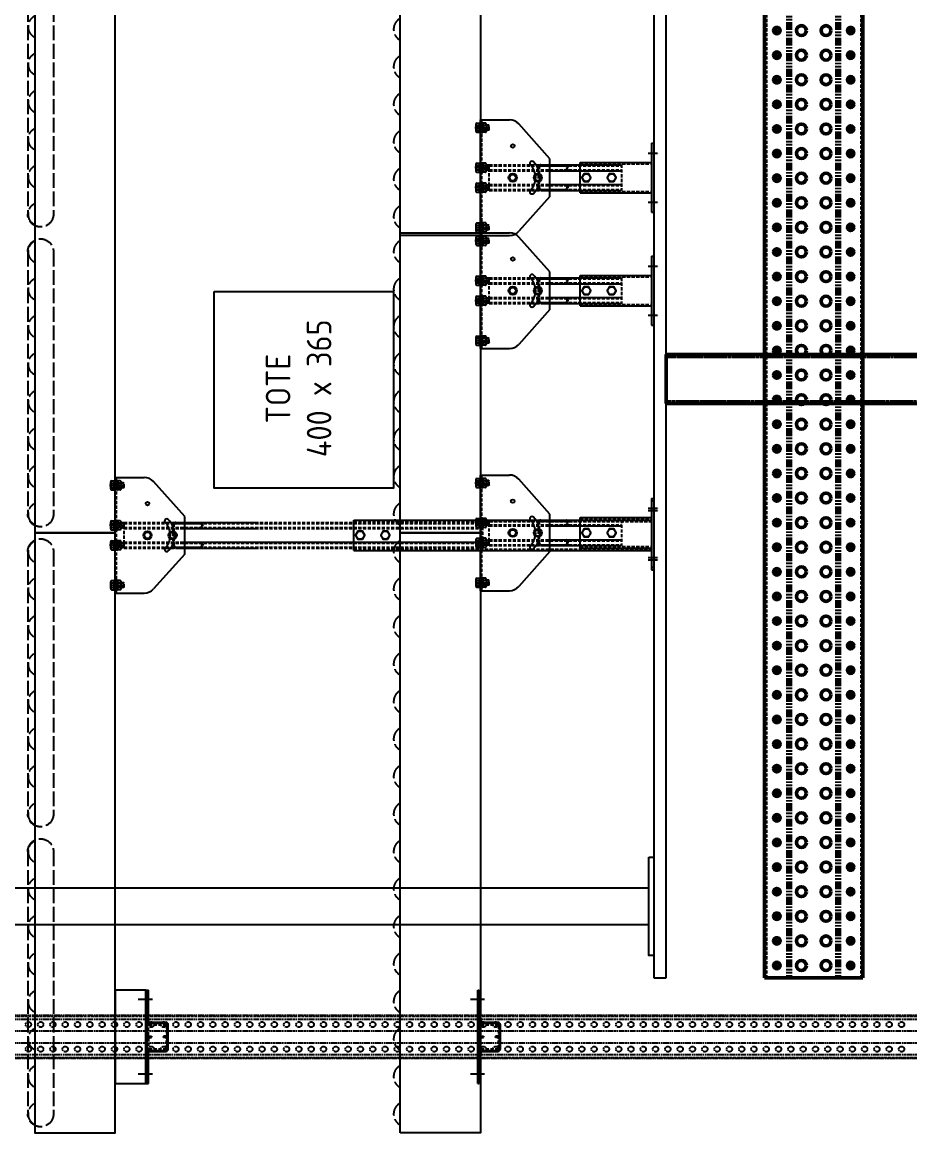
# Model space of a CAD drawing. Header units: millimetres. Extents: x -677815 to 476396, y -125373 to 39000.
# Drawn here: x 437492 to 439296, y -42245 to -39988 of the extents above; entities that cross this region are included whole.
import ezdxf

# ---------------------------------------------------------------- set-up
doc = ezdxf.new("R2010")
doc.units = ezdxf.units.MM
for name, pattern in [('Xref Rapid Pick$0$AM_ISO02W050', [7.5, 6, -1.5]), ('Xref Rapid Pick$0$AM_ISO02W050x2', [3.75, 3, -0.75]), ('Xref Rapid Pick$0$AM_ISO09W050', [22.5, 12, -1.5, 3, -1.5, 3, -1.5]), ('Xref Rapid Pick$0$CENTER', [7, 4, -1, 1, -1]), ('Xref Rapid Pick$0$HIDDEN', [9.525, 6.35, -3.175]), ('Xref Rapid Pick$0$PHANTOM2', [31.75, 15.875, -3.175, 3.175, -3.175, 3.175, -3.175])]:
    doc.linetypes.add(name, pattern=pattern)
for name, color, linetype, lineweight in [('AM_BOR', 4, 'Continuous', 25), ('Xref Rapid Pick$0$AM_BOR', 4, 'Continuous', 25), ('Xref Rapid Pick$0$BEAM_SIGMA', 2, 'Continuous', 50), ('Xref Rapid Pick$0$Conv- Product In', 3, 'Continuous', 25), ('Xref Rapid Pick$0$Conv- Product Out', 6, 'Continuous', 25), ('Xref Rapid Pick$0$Hidden', 9, 'Xref Rapid Pick$0$AM_ISO02W050', 25), ('Xref Rapid Pick$0$Phantom', 8, 'Xref Rapid Pick$0$AM_ISO09W050', 25), ('Xref Rapid Pick$0$S Cont 2.5', 7, 'Continuous', 50), ('Xref Rapid Pick$0$S Hidden', 9, 'Xref Rapid Pick$0$AM_ISO02W050', 25)]:
    doc.layers.add(name, color=color, linetype=linetype, lineweight=lineweight)
for name, color, linetype in [('Xref Rapid Pick$0$B', 4, 'Continuous'), ('Xref Rapid Pick$0$D', 7, 'Continuous'), ('Xref Rapid Pick$0$E', 3, 'Continuous'), ('Xref Rapid Pick$0$Fencing', 72, 'Continuous'), ('Xref Rapid Pick$0$Tote', 7, 'Continuous')]:
    doc.layers.add(name, color=color, linetype=linetype)
doc.styles.add('Xref Rapid Pick$0$STANDARD', font='ISOCP.SHX')

# ---------------------------------------------------------------- blocks, each defined once
blk = doc.blocks.new('*U794')
for p, q in [((32175, 25), (-25, 25)), ((-25, -175), (-25, 25)), ((32175, -175), (-25, -175))]:
    blk.add_line(p, q)
at = {"color": 8, "linetype": 'Xref Rapid Pick$0$HIDDEN'}
for p, q in [((32175, 22.6), (-25, 22.6)), ((-6.5, 25), (-6.5, 22.6)), ((6.5, 25), (6.5, 22.6)), ((43.5, 25), (43.5, 22.6)), ((56.5, 25), (56.5, 22.6)), ((93.5, 25), (93.5, 22.6)), ((106.5, 25), (106.5, 22.6)), ((143.5, 25), (143.5, 22.6)), ((156.5, 25), (156.5, 22.6)), ((193.5, 25), (193.5, 22.6)), ((206.5, 25), (206.5, 22.6)), ((243.5, 25), (243.5, 22.6)), ((256.5, 25), (256.5, 22.6)), ((293.5, 25), (293.5, 22.6)), ((306.5, 25), (306.5, 22.6)), ((343.5, 25), (343.5, 22.6)), ((356.5, 25), (356.5, 22.6)), ((393.5, 25), (393.5, 22.6)), ((406.5, 25), (406.5, 22.6)), ((443.5, 25), (443.5, 22.6)), ((456.5, 25), (456.5, 22.6)), ((493.5, 25), (493.5, 22.6)), ((506.5, 25), (506.5, 22.6)), ((543.5, 25), (543.5, 22.6)), ((556.5, 25), (556.5, 22.6)), ((593.5, 25), (593.5, 22.6)), ((606.5, 25), (606.5, 22.6)), ((643.5, 25), (643.5, 22.6)), ((656.5, 25), (656.5, 22.6)), ((693.5, 25), (693.5, 22.6)), ((706.5, 25), (706.5, 22.6)), ((743.5, 25), (743.5, 22.6)), ((756.5, 25), (756.5, 22.6)), ((793.5, 25), (793.5, 22.6)), ((806.5, 25), (806.5, 22.6)), ((843.5, 25), (843.5, 22.6)), ((856.5, 25), (856.5, 22.6)), ((893.5, 25), (893.5, 22.6)), ((906.5, 25), (906.5, 22.6)), ((943.5, 25), (943.5, 22.6)), ((956.5, 25), (956.5, 22.6)), ((993.5, 25), (993.5, 22.6)), ((1006.5, 25), (1006.5, 22.6)), ((1043.5, 25), (1043.5, 22.6)), ((1056.5, 25), (1056.5, 22.6)), ((1093.5, 25), (1093.5, 22.6)), ((1106.5, 25), (1106.5, 22.6)), ((1143.5, 25), (1143.5, 22.6)), ((1156.5, 25), (1156.5, 22.6)), ((1193.5, 25), (1193.5, 22.6)), ((1206.5, 25), (1206.5, 22.6)), ((1243.5, 25), (1243.5, 22.6)), ((1256.5, 25), (1256.5, 22.6)), ((1293.5, 25), (1293.5, 22.6)), ((1306.5, 25), (1306.5, 22.6)), ((1343.5, 25), (1343.5, 22.6)), ((1356.5, 25), (1356.5, 22.6)), ((1393.5, 25), (1393.5, 22.6)), ((1406.5, 25), (1406.5, 22.6)), ((1443.5, 25), (1443.5, 22.6)), ((1456.5, 25), (1456.5, 22.6)), ((1493.5, 25), (1493.5, 22.6)), ((1506.5, 25), (1506.5, 22.6)), ((1543.5, 25), (1543.5, 22.6)), ((1556.5, 25), (1556.5, 22.6)), ((1593.5, 25), (1593.5, 22.6)), ((1606.5, 25), (1606.5, 22.6)), ((1643.5, 25), (1643.5, 22.6)), ((1656.5, 25), (1656.5, 22.6)), ((1693.5, 25), (1693.5, 22.6)), ((1706.5, 25), (1706.5, 22.6)), ((1743.5, 25), (1743.5, 22.6)), ((1756.5, 25), (1756.5, 22.6)), ((1793.5, 25), (1793.5, 22.6)), ((1806.5, 25), (1806.5, 22.6)), ((1843.5, 25), (1843.5, 22.6)), ((1856.5, 25), (1856.5, 22.6)), ((1893.5, 25), (1893.5, 22.6)), ((1906.5, 25), (1906.5, 22.6)), ((32175, -172.6), (-25, -172.6)), ((-6.5, -172.6), (-6.5, -175)), ((6.5, -172.6), (6.5, -175)), ((43.5, -172.6), (43.5, -175)), ((56.5, -172.6), (56.5, -175)), ((93.5, -172.6), (93.5, -175)), ((106.5, -172.6), (106.5, -175)), ((143.5, -172.6), (143.5, -175)), ((156.5, -172.6), (156.5, -175)), ((193.5, -172.6), (193.5, -175)), ((206.5, -172.6), (206.5, -175)), ((243.5, -172.6), (243.5, -175)), ((256.5, -172.6), (256.5, -175)), ((293.5, -172.6), (293.5, -175)), ((306.5, -172.6), (306.5, -175)), ((343.5, -172.6), (343.5, -175)), ((356.5, -172.6), (356.5, -175)), ((393.5, -172.6), (393.5, -175)), ((406.5, -172.6), (406.5, -175)), ((443.5, -172.6), (443.5, -175)), ((456.5, -172.6), (456.5, -175)), ((493.5, -172.6), (493.5, -175)), ((506.5, -172.6), (506.5, -175)), ((543.5, -172.6), (543.5, -175)), ((556.5, -172.6), (556.5, -175)), ((593.5, -172.6), (593.5, -175)), ((606.5, -172.6), (606.5, -175)), ((643.5, -172.6), (643.5, -175)), ((656.5, -172.6), (656.5, -175)), ((693.5, -172.6), (693.5, -175)), ((706.5, -172.6), (706.5, -175)), ((743.5, -172.6), (743.5, -175)), ((756.5, -172.6), (756.5, -175)), ((793.5, -172.6), (793.5, -175)), ((806.5, -172.6), (806.5, -175)), ((843.5, -172.6), (843.5, -175)), ((856.5, -172.6), (856.5, -175)), ((893.5, -172.6), (893.5, -175)), ((906.5, -172.6), (906.5, -175)), ((943.5, -172.6), (943.5, -175)), ((956.5, -172.6), (956.5, -175)), ((993.5, -172.6), (993.5, -175)), ((1006.5, -172.6), (1006.5, -175)), ((1043.5, -172.6), (1043.5, -175)), ((1056.5, -172.6), (1056.5, -175)), ((1093.5, -172.6), (1093.5, -175)), ((1106.5, -172.6), (1106.5, -175)), ((1143.5, -172.6), (1143.5, -175)), ((1156.5, -172.6), (1156.5, -175)), ((1193.5, -172.6), (1193.5, -175)), ((1206.5, -172.6), (1206.5, -175)), ((1243.5, -172.6), (1243.5, -175)), ((1256.5, -172.6), (1256.5, -175)), ((1293.5, -172.6), (1293.5, -175)), ((1306.5, -172.6), (1306.5, -175)), ((1343.5, -172.6), (1343.5, -175)), ((1356.5, -172.6), (1356.5, -175)), ((1393.5, -172.6), (1393.5, -175)), ((1406.5, -172.6), (1406.5, -175)), ((1443.5, -172.6), (1443.5, -175)), ((1456.5, -172.6), (1456.5, -175)), ((1493.5, -172.6), (1493.5, -175)), ((1506.5, -172.6), (1506.5, -175)), ((1543.5, -172.6), (1543.5, -175)), ((1556.5, -172.6), (1556.5, -175)), ((1593.5, -172.6), (1593.5, -175)), ((1606.5, -172.6), (1606.5, -175)), ((1643.5, -172.6), (1643.5, -175)), ((1656.5, -172.6), (1656.5, -175)), ((1693.5, -172.6), (1693.5, -175)), ((1706.5, -172.6), (1706.5, -175)), ((1743.5, -172.6), (1743.5, -175)), ((1756.5, -172.6), (1756.5, -175)), ((1793.5, -172.6), (1793.5, -175)), ((1806.5, -172.6), (1806.5, -175)), ((1843.5, -172.6), (1843.5, -175)), ((1856.5, -172.6), (1856.5, -175)), ((1893.5, -172.6), (1893.5, -175)), ((1906.5, -172.6), (1906.5, -175))]:
    blk.add_line(p, q, dxfattribs=at)
at = {"color": 8, "linetype": 'Xref Rapid Pick$0$CENTER'}
for p, q in [((0, 27), (0, 20.6)), ((50, 27), (50, 20.6)), ((100, 27), (100, 20.6)), ((150, 27), (150, 20.6)), ((200, 27), (200, 20.6)), ((250, 27), (250, 20.6)), ((300, 27), (300, 20.6)), ((350, 27), (350, 20.6)), ((400, 27), (400, 20.6)), ((450, 27), (450, 20.6)), ((500, 27), (500, 20.6)), ((550, 27), (550, 20.6)), ((600, 27), (600, 20.6)), ((650, 27), (650, 20.6)), ((700, 27), (700, 20.6)), ((750, 27), (750, 20.6)), ((800, 27), (800, 20.6)), ((850, 27), (850, 20.6)), ((900, 27), (900, 20.6)), ((950, 27), (950, 20.6)), ((1000, 27), (1000, 20.6)), ((1050, 27), (1050, 20.6)), ((1100, 27), (1100, 20.6)), ((1150, 27), (1150, 20.6)), ((1200, 27), (1200, 20.6)), ((1250, 27), (1250, 20.6)), ((1300, 27), (1300, 20.6)), ((1350, 27), (1350, 20.6)), ((1400, 27), (1400, 20.6)), ((1450, 27), (1450, 20.6)), ((1500, 27), (1500, 20.6)), ((1550, 27), (1550, 20.6)), ((1600, 27), (1600, 20.6)), ((1650, 27), (1650, 20.6)), ((1700, 27), (1700, 20.6)), ((1750, 27), (1750, 20.6)), ((1800, 27), (1800, 20.6)), ((1850, 27), (1850, 20.6)), ((1900, 27), (1900, 20.6)), ((8.5, 0), (-8.5, 0)), ((0, -8.5), (0, 8.5)), ((58.5, 0), (41.5, 0)), ((50, -8.5), (50, 8.5)), ((108.5, 0), (91.5, 0)), ((100, -8.5), (100, 8.5)), ((158.5, 0), (141.5, 0)), ((150, -8.5), (150, 8.5)), ((208.5, 0), (191.5, 0)), ((200, -8.5), (200, 8.5)), ((258.5, 0), (241.5, 0)), ((250, -8.5), (250, 8.5)), ((308.5, 0), (291.5, 0)), ((300, -8.5), (300, 8.5)), ((358.5, 0), (341.5, 0)), ((350, -8.5), (350, 8.5)), ((408.5, 0), (391.5, 0)), ((400, -8.5), (400, 8.5)), ((458.5, 0), (441.5, 0)), ((450, -8.5), (450, 8.5)), ((508.5, 0), (491.5, 0)), ((500, -8.5), (500, 8.5)), ((558.5, 0), (541.5, 0)), ((550, -8.5), (550, 8.5)), ((608.5, 0), (591.5, 0)), ((600, -8.5), (600, 8.5)), ((658.5, 0), (641.5, 0)), ((650, -8.5), (650, 8.5)), ((708.5, 0), (691.5, 0)), ((700, -8.5), (700, 8.5)), ((758.5, 0), (741.5, 0)), ((750, -8.5), (750, 8.5)), ((808.5, 0), (791.5, 0)), ((800, -8.5), (800, 8.5)), ((858.5, 0), (841.5, 0)), ((850, -8.5), (850, 8.5)), ((908.5, 0), (891.5, 0)), ((900, -8.5), (900, 8.5)), ((958.5, 0), (941.5, 0)), ((950, -8.5), (950, 8.5)), ((1008.5, 0), (991.5, 0)), ((1000, -8.5), (1000, 8.5)), ((1058.5, 0), (1041.5, 0)), ((1050, -8.5), (1050, 8.5)), ((1108.5, 0), (1091.5, 0)), ((1100, -8.5), (1100, 8.5)), ((1158.5, 0), (1141.5, 0)), ((1150, -8.5), (1150, 8.5)), ((1208.5, 0), (1191.5, 0)), ((1200, -8.5), (1200, 8.5)), ((1258.5, 0), (1241.5, 0)), ((1250, -8.5), (1250, 8.5)), ((1308.5, 0), (1291.5, 0)), ((1300, -8.5), (1300, 8.5)), ((1358.5, 0), (1341.5, 0)), ((1350, -8.5), (1350, 8.5)), ((1408.5, 0), (1391.5, 0)), ((1400, -8.5), (1400, 8.5)), ((1458.5, 0), (1441.5, 0)), ((1450, -8.5), (1450, 8.5)), ((1508.5, 0), (1491.5, 0)), ((1500, -8.5), (1500, 8.5)), ((1558.5, 0), (1541.5, 0)), ((1550, -8.5), (1550, 8.5)), ((1608.5, 0), (1591.5, 0)), ((1600, -8.5), (1600, 8.5)), ((1658.5, 0), (1641.5, 0)), ((1650, -8.5), (1650, 8.5)), ((1708.5, 0), (1691.5, 0)), ((1700, -8.5), (1700, 8.5)), ((1758.5, 0), (1741.5, 0)), ((1750, -8.5), (1750, 8.5)), ((1808.5, 0), (1791.5, 0)), ((1800, -8.5), (1800, 8.5)), ((1858.5, 0), (1841.5, 0)), ((1850, -8.5), (1850, 8.5)), ((1908.5, 0), (1891.5, 0)), ((1900, -8.5), (1900, 8.5)), ((8.5, -150), (-8.5, -150)), ((0, -158.5), (0, -141.5)), ((58.5, -150), (41.5, -150)), ((50, -158.5), (50, -141.5)), ((108.5, -150), (91.5, -150)), ((100, -158.5), (100, -141.5)), ((158.5, -150), (141.5, -150)), ((150, -158.5), (150, -141.5)), ((208.5, -150), (191.5, -150)), ((200, -158.5), (200, -141.5)), ((258.5, -150), (241.5, -150)), ((250, -158.5), (250, -141.5)), ((308.5, -150), (291.5, -150)), ((300, -158.5), (300, -141.5)), ((358.5, -150), (341.5, -150)), ((350, -158.5), (350, -141.5)), ((408.5, -150), (391.5, -150)), ((400, -158.5), (400, -141.5)), ((458.5, -150), (441.5, -150)), ((450, -158.5), (450, -141.5)), ((508.5, -150), (491.5, -150)), ((500, -158.5), (500, -141.5)), ((558.5, -150), (541.5, -150)), ((550, -158.5), (550, -141.5)), ((608.5, -150), (591.5, -150)), ((600, -158.5), (600, -141.5)), ((658.5, -150), (641.5, -150)), ((650, -158.5), (650, -141.5)), ((708.5, -150), (691.5, -150)), ((700, -158.5), (700, -141.5)), ((758.5, -150), (741.5, -150)), ((750, -158.5), (750, -141.5)), ((808.5, -150), (791.5, -150)), ((800, -158.5), (800, -141.5)), ((858.5, -150), (841.5, -150)), ((850, -158.5), (850, -141.5)), ((908.5, -150), (891.5, -150)), ((900, -158.5), (900, -141.5)), ((958.5, -150), (941.5, -150)), ((950, -158.5), (950, -141.5)), ((1008.5, -150), (991.5, -150)), ((1000, -158.5), (1000, -141.5)), ((1058.5, -150), (1041.5, -150)), ((1050, -158.5), (1050, -141.5)), ((1108.5, -150), (1091.5, -150)), ((1100, -158.5), (1100, -141.5)), ((1158.5, -150), (1141.5, -150)), ((1150, -158.5), (1150, -141.5)), ((1208.5, -150), (1191.5, -150)), ((1200, -158.5), (1200, -141.5)), ((1258.5, -150), (1241.5, -150)), ((1250, -158.5), (1250, -141.5)), ((1308.5, -150), (1291.5, -150)), ((1300, -158.5), (1300, -141.5)), ((1358.5, -150), (1341.5, -150)), ((1350, -158.5), (1350, -141.5)), ((1408.5, -150), (1391.5, -150)), ((1400, -158.5), (1400, -141.5)), ((1458.5, -150), (1441.5, -150)), ((1450, -158.5), (1450, -141.5)), ((1508.5, -150), (1491.5, -150)), ((1500, -158.5), (1500, -141.5)), ((1558.5, -150), (1541.5, -150)), ((1550, -158.5), (1550, -141.5)), ((1608.5, -150), (1591.5, -150)), ((1600, -158.5), (1600, -141.5)), ((1658.5, -150), (1641.5, -150)), ((1650, -158.5), (1650, -141.5)), ((1708.5, -150), (1691.5, -150)), ((1700, -158.5), (1700, -141.5)), ((1758.5, -150), (1741.5, -150)), ((1750, -158.5), (1750, -141.5)), ((1808.5, -150), (1791.5, -150)), ((1800, -158.5), (1800, -141.5)), ((1858.5, -150), (1841.5, -150)), ((1850, -158.5), (1850, -141.5)), ((1908.5, -150), (1891.5, -150)), ((1900, -158.5), (1900, -141.5)), ((0, -170.6), (0, -177)), ((50, -170.6), (50, -177)), ((100, -170.6), (100, -177)), ((150, -170.6), (150, -177)), ((200, -170.6), (200, -177)), ((250, -170.6), (250, -177)), ((300, -170.6), (300, -177)), ((350, -170.6), (350, -177)), ((400, -170.6), (400, -177)), ((450, -170.6), (450, -177)), ((500, -170.6), (500, -177)), ((550, -170.6), (550, -177)), ((600, -170.6), (600, -177)), ((650, -170.6), (650, -177)), ((700, -170.6), (700, -177)), ((750, -170.6), (750, -177)), ((800, -170.6), (800, -177)), ((850, -170.6), (850, -177)), ((900, -170.6), (900, -177)), ((950, -170.6), (950, -177)), ((1000, -170.6), (1000, -177)), ((1050, -170.6), (1050, -177)), ((1100, -170.6), (1100, -177)), ((1150, -170.6), (1150, -177)), ((1200, -170.6), (1200, -177)), ((1250, -170.6), (1250, -177)), ((1300, -170.6), (1300, -177)), ((1350, -170.6), (1350, -177)), ((1400, -170.6), (1400, -177)), ((1450, -170.6), (1450, -177)), ((1500, -170.6), (1500, -177)), ((1550, -170.6), (1550, -177)), ((1600, -170.6), (1600, -177)), ((1650, -170.6), (1650, -177)), ((1700, -170.6), (1700, -177)), ((1750, -170.6), (1750, -177)), ((1800, -170.6), (1800, -177)), ((1850, -170.6), (1850, -177)), ((1900, -170.6), (1900, -177))]:
    blk.add_line(p, q, dxfattribs=at)
at = {"color": 9, "linetype": 'Xref Rapid Pick$0$PHANTOM2'}
for p, q in [((32175, -22.5), (-25, -22.5)), ((32175, -27.9), (-25, -27.9)), ((32175, -122.1), (-25, -122.1)), ((32175, -127.5), (-25, -127.5))]:
    blk.add_line(p, q, dxfattribs=at)
at = {"extrusion": (0, 0, -1)}
for centre in [(0, 0), (-50, 0), (-100, 0), (-150, 0), (-200, 0), (-250, 0), (-300, 0), (-350, 0), (-400, 0), (-450, 0), (-500, 0), (-550, 0), (-600, 0), (-650, 0), (-700, 0), (-750, 0), (-800, 0), (-850, 0), (-900, 0), (-950, 0), (-1000, 0), (-1050, 0), (-1100, 0), (-1150, 0), (-1200, 0), (-1250, 0), (-1300, 0), (-1350, 0), (-1400, 0), (-1450, 0), (-1500, 0), (-1550, 0), (-1600, 0), (-1650, 0), (-1700, 0), (-1750, 0), (-1800, 0), (-1850, 0), (-1900, 0)]:
    blk.add_circle(centre, 6.5, dxfattribs=at)
for centre, radius in [((0, -50), 10), ((50, -50), 10), ((100, -50), 10), ((150, -50), 10), ((200, -50), 10), ((250, -50), 10), ((300, -50), 10), ((350, -50), 10), ((400, -50), 10), ((450, -50), 10), ((500, -50), 10), ((550, -50), 10), ((600, -50), 10), ((650, -50), 10), ((700, -50), 10), ((750, -50), 10), ((800, -50), 10), ((850, -50), 10), ((900, -50), 10), ((950, -50), 10), ((1000, -50), 10), ((1050, -50), 10), ((1100, -50), 10), ((1150, -50), 10), ((1200, -50), 10), ((1250, -50), 10), ((1300, -50), 10), ((1350, -50), 10), ((1400, -50), 10), ((1450, -50), 10), ((1500, -50), 10), ((1550, -50), 10), ((1600, -50), 10), ((1650, -50), 10), ((1700, -50), 10), ((1750, -50), 10), ((1800, -50), 10), ((1850, -50), 10), ((1900, -50), 10), ((0, -100), 10), ((50, -100), 10), ((100, -100), 10), ((150, -100), 10), ((200, -100), 10), ((250, -100), 10), ((300, -100), 10), ((350, -100), 10), ((400, -100), 10), ((450, -100), 10), ((500, -100), 10), ((550, -100), 10), ((600, -100), 10), ((650, -100), 10), ((700, -100), 10), ((750, -100), 10), ((800, -100), 10), ((850, -100), 10), ((900, -100), 10), ((950, -100), 10), ((1000, -100), 10), ((1050, -100), 10), ((1100, -100), 10), ((1150, -100), 10), ((1200, -100), 10), ((1250, -100), 10), ((1300, -100), 10), ((1350, -100), 10), ((1400, -100), 10), ((1450, -100), 10), ((1500, -100), 10), ((1550, -100), 10), ((1600, -100), 10), ((1650, -100), 10), ((1700, -100), 10), ((1750, -100), 10), ((1800, -100), 10), ((1850, -100), 10), ((1900, -100), 10), ((0, -150), 6.5), ((50, -150), 6.5), ((100, -150), 6.5), ((150, -150), 6.5), ((200, -150), 6.5), ((250, -150), 6.5), ((300, -150), 6.5), ((350, -150), 6.5), ((400, -150), 6.5), ((450, -150), 6.5), ((500, -150), 6.5), ((550, -150), 6.5), ((600, -150), 6.5), ((650, -150), 6.5), ((700, -150), 6.5), ((750, -150), 6.5), ((800, -150), 6.5), ((850, -150), 6.5), ((900, -150), 6.5), ((950, -150), 6.5), ((1000, -150), 6.5), ((1050, -150), 6.5), ((1100, -150), 6.5), ((1150, -150), 6.5), ((1200, -150), 6.5), ((1250, -150), 6.5), ((1300, -150), 6.5), ((1350, -150), 6.5), ((1400, -150), 6.5), ((1450, -150), 6.5), ((1500, -150), 6.5), ((1550, -150), 6.5), ((1600, -150), 6.5), ((1650, -150), 6.5), ((1700, -150), 6.5), ((1750, -150), 6.5), ((1800, -150), 6.5), ((1850, -150), 6.5), ((1900, -150), 6.5)]:
    blk.add_circle(centre, radius)
blk = doc.blocks.new('Xref Rapid Pick$0$column 100x100x5')
at = {"layer": 'Xref Rapid Pick$0$S Cont 2.5'}
for p, q in [((-50, 0), (-50, -3395)), ((50, 0), (-50, 0)), ((50, -3395), (50, 0))]:
    blk.add_line(p, q, dxfattribs=at)
at = {"layer": 'Xref Rapid Pick$0$S Hidden', "linetype": 'Xref Rapid Pick$0$AM_ISO02W050x2', "lineweight": 50}
for p, q in [((-46, 0), (-46, -3395)), ((46, -3395), (46, 0))]:
    blk.add_line(p, q, dxfattribs=at)
blk = doc.blocks.new('*U806')
for p, q in [((-35.9, 7654), (-35.9, 4)), ((-11.9, 7654), (-11.9, 4)), ((11.9, 7654), (11.9, 4)), ((35.8, 7654), (35.8, 4))]:
    blk.add_line(p, q)
blk.add_lwpolyline([(-44.3, 7654), (44.2, 7654), (44.2, 4), (-44.3, 4)], close=True)
for centre in [(-25, 4691.5), (25, 4691.5), (-25, 4666.5), (25, 4666.5), (-25, 4641.5), (25, 4641.5), (-25, 4616.5), (25, 4616.5), (-25, 4591.5), (25, 4591.5), (-25, 4566.5), (25, 4566.5), (-25, 4541.5), (25, 4541.5), (-25, 4516.5), (25, 4516.5), (-25, 4491.5), (25, 4491.5), (-25, 4466.5), (25, 4466.5), (-25, 4441.5), (25, 4441.5), (-25, 4416.5), (25, 4416.5), (-25, 4391.5), (25, 4391.5), (-25, 4366.5), (25, 4366.5), (-25, 4341.5), (25, 4341.5), (-25, 4316.5), (25, 4316.5), (-25, 4291.5), (25, 4291.5), (-25, 4266.5), (25, 4266.5), (-25, 4241.5), (25, 4241.5), (-25, 4216.5), (25, 4216.5), (-25, 4191.5), (25, 4191.5), (-25, 4166.5), (25, 4166.5), (-25, 4141.5), (25, 4141.5), (-25, 4116.5), (25, 4116.5), (-25, 4091.5), (25, 4091.5), (-25, 4066.5), (25, 4066.5), (-25, 4041.5), (25, 4041.5), (-25, 4016.5), (25, 4016.5), (-25, 3991.5), (25, 3991.5), (-25, 3966.5), (25, 3966.5), (-25, 3941.5), (25, 3941.5), (-25, 3916.5), (25, 3916.5), (-25, 3891.5), (25, 3891.5), (-25, 3866.5), (25, 3866.5), (-25, 3841.5), (25, 3841.5), (-25, 3816.5), (25, 3816.5), (-25, 3791.5), (25, 3791.5), (-25, 3766.5), (25, 3766.5), (-25, 3741.5), (25, 3741.5), (-25, 3716.5), (25, 3716.5), (-25, 3691.5), (25, 3691.5), (-25, 3666.5), (25, 3666.5), (-25, 3641.5), (25, 3641.5), (-25, 3616.5), (25, 3616.5), (-25, 3591.5), (25, 3591.5), (-25, 3566.5), (25, 3566.5), (-25, 3541.5), (25, 3541.5), (-25, 3516.5), (25, 3516.5), (-25, 3491.5), (25, 3491.5), (-25, 3466.5), (25, 3466.5), (-25, 3441.5), (25, 3441.5), (-25, 3416.5), (25, 3416.5), (-25, 3391.5), (25, 3391.5), (-25, 3366.5), (25, 3366.5), (-25, 3341.5), (25, 3341.5), (-25, 3316.5), (25, 3316.5), (-25, 3291.5), (25, 3291.5), (-25, 3266.5), (25, 3266.5), (-25, 3241.5), (25, 3241.5), (-25, 3216.5), (25, 3216.5), (-25, 3191.5), (25, 3191.5), (-25, 3166.5), (25, 3166.5), (-25, 3141.5), (25, 3141.5), (-25, 3116.5), (25, 3116.5), (-25, 3091.5), (25, 3091.5), (-25, 3066.5), (25, 3066.5), (-25, 3041.5), (25, 3041.5), (-25, 3016.5), (25, 3016.5), (-25, 2991.5), (25, 2991.5), (-25, 2966.5), (25, 2966.5), (-25, 2941.5), (25, 2941.5), (-25, 2916.5), (25, 2916.5)]:
    blk.add_circle(centre, 5.5)
at = {"layer": 'Xref Rapid Pick$0$Hidden'}
for p, q in [((-41.9, 7654), (-41.9, 4)), ((41.8, 7654), (41.8, 4))]:
    blk.add_line(p, q, dxfattribs=at)
blk = doc.blocks.new('*U807')
blk.add_lwpolyline([(0, 0), (1219.2, 0), (1219.2, -163.5), (0, -163.5)], close=True)
at = {"layer": 'Xref Rapid Pick$0$Hidden', "ltscale": 5}
for centre in [(38.1, -12), (114.3, -12), (190.5, -12), (266.7, -12), (342.9, -12), (419.1, -12), (495.3, -12), (571.5, -12), (647.7, -12), (723.9, -12), (800.1, -12), (876.3, -12), (952.5, -12), (1028.7, -12), (1104.9, -12), (1181.1, -12)]:
    blk.add_arc(centre, 25, 28.6854, 151.3146, dxfattribs=at)
blk = doc.blocks.new('*U799')
blk.add_lwpolyline([(0, 0), (609.6, 0), (609.6, -163.5), (0, -163.5)], close=True)
at = {"layer": 'Xref Rapid Pick$0$Hidden', "ltscale": 5}
for centre in [(38.1, -12), (114.3, -12), (190.5, -12), (266.7, -12), (342.9, -12), (419.1, -12), (495.3, -12), (571.5, -12)]:
    blk.add_arc(centre, 25, 28.6854, 151.3146, dxfattribs=at)
blk = doc.blocks.new('Xref Rapid Pick$0$Tote side 400 x 365')
at = {"layer": 'Xref Rapid Pick$0$Tote'}
blk.add_lwpolyline([(500, 365), (500, 0), (100, 0), (100, 365)], close=True, dxfattribs=at)
at = {"layer": 'Xref Rapid Pick$0$Tote', "insert": (124.2, 259.8), "char_height": 50, "attachment_point": 1, "style": 'Xref Rapid Pick$0$STANDARD'}
blk.add_mtext_dynamic_manual_height_columns('\\pi107.5;TOTE\\P\\pi38.967;400 x 365', width=355.005, gutter_width=12.5, heights=[0], dxfattribs=at)
blk = doc.blocks.new('*U865')
blk.add_lwpolyline([(0, 0), (3657.6, 0), (3657.6, -163.5), (0, -163.5)], close=True)
at = {"layer": 'Xref Rapid Pick$0$Hidden', "ltscale": 5}
for p, q in [((2476.5, 14), (3009.9, 14)), ((3086.1, 14), (3619.5, 14)), ((2476.5, -38), (3009.9, -38)), ((3086.1, -38), (3619.5, -38))]:
    blk.add_line(p, q, dxfattribs=at)
for centre, radius, start, end in [((2628.9, -12), 25, 28.6854, 151.3146), ((2705.1, -12), 25, 28.6854, 151.3146), ((2781.3, -12), 25, 28.6854, 151.3146), ((2857.5, -12), 25, 28.6854, 151.3146), ((2933.7, -12), 25, 28.6854, 151.3146), ((3009.9, -12), 25, 28.6854, 151.3146), ((3009.9, -12), 26, 270, 90), ((3086.1, -12), 26, 90, 270), ((3086.1, -12), 25, 28.6854, 151.3146), ((3162.3, -12), 25, 28.6854, 151.3146), ((3238.5, -12), 25, 28.6854, 151.3146), ((3314.7, -12), 25, 28.6854, 151.3146), ((3390.9, -12), 25, 28.6854, 151.3146), ((3467.1, -12), 25, 28.6854, 151.3146), ((3543.3, -12), 25, 28.6854, 151.3146), ((3619.5, -12), 25, 28.6854, 151.3146), ((3619.5, -12), 26, 270, 90)]:
    blk.add_arc(centre, radius, start, end, dxfattribs=at)
blk = doc.blocks.new('*U862')
blk.add_lwpolyline([(0, 0), (1219.2, 0), (1219.2, -163.5), (0, -163.5)], close=True)
at = {"layer": 'Xref Rapid Pick$0$Hidden', "ltscale": 5}
for p, q in [((38.1, 14), (571.5, 14)), ((647.7, 14), (1181.1, 14)), ((38.1, -38), (571.5, -38)), ((647.7, -38), (1181.1, -38))]:
    blk.add_line(p, q, dxfattribs=at)
for centre, radius, start, end in [((38.1, -12), 26, 90, 270), ((38.1, -12), 25, 28.6854, 151.3146), ((114.3, -12), 25, 28.6854, 151.3146), ((190.5, -12), 25, 28.6854, 151.3146), ((266.7, -12), 25, 28.6854, 151.3146), ((342.9, -12), 25, 28.6854, 151.3146), ((419.1, -12), 25, 28.6854, 151.3146), ((495.3, -12), 25, 28.6854, 151.3146), ((571.5, -12), 25, 28.6854, 151.3146), ((571.5, -12), 26, 270, 90), ((647.7, -12), 26, 90, 270), ((647.7, -12), 25, 28.6854, 151.3146), ((723.9, -12), 25, 28.6854, 151.3146), ((800.1, -12), 25, 28.6854, 151.3146), ((876.3, -12), 25, 28.6854, 151.3146), ((952.5, -12), 25, 28.6854, 151.3146), ((1028.7, -12), 25, 28.6854, 151.3146), ((1104.9, -12), 25, 28.6854, 151.3146), ((1181.1, -12), 25, 28.6854, 151.3146), ((1181.1, -12), 26, 270, 90)]:
    blk.add_arc(centre, radius, start, end, dxfattribs=at)
blk = doc.blocks.new('*U866')
at = {"linetype": 'Continuous'}
for p, q in [((0, 0), (0, -59.2)), ((0, 0), (235, 0)), ((235, 0), (235, -59.2)), ((79.4, -141.4), (8.5, -78.2)), ((155.6, -141.4), (226.5, -78.2)), ((79.4, -141.4), (155.6, -141.4)), ((91.5, -136.4), (91.5, -287)), ((103.5, -136.4), (103.5, -747)), ((131.5, -136.4), (131.5, -287)), ((143.5, -136.4), (143.5, -287)), ((86.5, -485), (148.5, -485)), ((86.5, -485), (86.5, -1090)), ((148.5, -485), (148.5, -1090)), ((187.5, -1090), (47.5, -1090)), ((47.5, -1090), (47.5, -1095)), ((187.5, -1095), (47.5, -1095)), ((187.5, -1090), (187.5, -1095))]:
    blk.add_line(p, q, dxfattribs=at)
for p, q in [((6.9, 7.5), (6.9, 2)), ((6.9, 2), (25.4, 2)), ((9.2, 9), (11.5, 9)), ((11.5, 9), (11.5, 2)), ((11.5, 9), (20.8, 9)), ((20.8, 9), (20.8, 2)), ((20.8, 9), (23.1, 9)), ((25.4, 7.5), (25.4, 2)), ((88, 7.5), (88, 2)), ((88, 2), (106.5, 2)), ((90.3, 9), (92.6, 9)), ((92.6, 9), (92.6, 2)), ((92.6, 9), (101.8, 9)), ((101.8, 9), (101.8, 2)), ((101.8, 9), (104.2, 9)), ((106.5, 7.5), (106.5, 2)), ((128.5, 7.5), (128.5, 2)), ((128.5, 2), (147, 2)), ((130.8, 9), (133.2, 9)), ((133.2, 9), (133.2, 2)), ((133.2, 9), (142.4, 9)), ((142.4, 9), (142.4, 2)), ((142.4, 9), (144.7, 9)), ((147, 7.5), (147, 2)), ((209.6, 7.5), (209.6, 2)), ((209.6, 2), (228.1, 2)), ((211.9, 9), (214.2, 9)), ((214.2, 9), (214.2, 2)), ((214.2, 9), (223.5, 9)), ((223.5, 9), (223.5, 2)), ((223.5, 9), (225.8, 9)), ((228.1, 7.5), (228.1, 2)), ((117.5, -109.3), (111.1, -113)), ((123.9, -113), (117.5, -109.3)), ((111.1, -113), (111.1, -120.4)), ((111.1, -120.4), (117.5, -124.1)), ((117.5, -124.1), (123.9, -120.4)), ((123.9, -120.4), (123.9, -113))]:
    blk.add_line(p, q)
at = {"linetype": 'Xref Rapid Pick$0$CENTER'}
for p, q in [((67.5, -1083.2), (67.5, -1104.8)), ((167.5, -1083.2), (167.5, -1104.8))]:
    blk.add_line(p, q, dxfattribs=at)
for points in [[(111.1, -69.4), (117.5, -73.1), (123.9, -69.4), (123.9, -62), (117.5, -58.3), (111.1, -62)], [(109.5, -502.6), (117.5, -507.2), (125.5, -502.6), (125.5, -493.4), (117.5, -488.8), (109.5, -493.4)], [(109.5, -553.6), (117.5, -558.2), (125.5, -553.6), (125.5, -544.4), (117.5, -539.8), (109.5, -544.4)]]:
    blk.add_lwpolyline(points, close=True)
for centre, radius in [((117.5, -65.7), 8.4), ((117.5, -65.7), 6.4), ((117.5, -116.7), 8.4), ((117.5, -116.7), 6.4), ((117.5, -498), 8), ((117.5, -549), 8)]:
    blk.add_circle(centre, radius)
at = {"linetype": 'Continuous'}
blk.add_circle((181.8, -65.7), 3.6, dxfattribs=at)
for centre, radius, start, end in [((9.2, 6.5), 2.53, 23.991, 156.009), ((16.1, 1.1), 7.86, 54.0166, 125.9834), ((23.1, 6.5), 2.53, 23.991, 156.009), ((90.3, 6.5), 2.53, 23.991, 156.009), ((97.2, 1.1), 7.86, 54.0166, 125.9834), ((104.2, 6.5), 2.53, 23.991, 156.009), ((130.8, 6.5), 2.53, 23.991, 156.009), ((137.8, 1.1), 7.86, 54.0166, 125.9834), ((144.7, 6.5), 2.53, 23.991, 156.009), ((211.9, 6.5), 2.53, 23.991, 156.009), ((218.8, 1.1), 7.86, 54.0166, 125.9834), ((225.8, 6.5), 2.53, 23.991, 156.009)]:
    blk.add_arc(centre, radius, start, end)
for centre, radius, start, end in [((25.4, -59.2), 25.4, 180, 228.2691), ((209.6, -59.2), 25.4, 311.7309, 0), ((88.7, -104.7), 4.4, 45, 225), ((116.3, -77.6), 43.1, 224.5473, 271.6144), ((117.5, -75.9), 36.4, 225, 270), ((117.5, -75.9), 36.4, 270, 315), ((118.7, -77.6), 43.1, 268.3856, 315.4527), ((146.3, -104.7), 4.4, 315, 135)]:
    blk.add_arc(centre, radius, start, end, dxfattribs=at)
at = {"layer": 'Xref Rapid Pick$0$Hidden', "linetype": 'Xref Rapid Pick$0$HIDDEN'}
for p, q in [((11.1, -17), (11.1, 2)), ((12.1, -18), (12.1, 2)), ((20.1, -18), (20.1, 2)), ((21.1, -17), (21.1, 2)), ((92.2, -17), (92.2, 2)), ((93.2, -18), (93.2, 2)), ((101.2, -18), (101.2, 2)), ((102.2, -17), (102.2, 2)), ((132.8, -17), (132.8, 2)), ((133.8, -18), (133.8, 2)), ((141.8, -18), (141.8, 2)), ((142.8, -17), (142.8, 2)), ((213.8, -17), (213.8, 2)), ((214.8, -18), (214.8, 2)), ((222.8, -18), (222.8, 2)), ((223.8, -17), (223.8, 2)), ((0, -3), (235, -3)), ((12.1, -18), (11.1, -17)), ((11.1, -17), (21.1, -17)), ((12.1, -18), (20.1, -18)), ((20.1, -18), (21.1, -17)), ((91.5, -18), (91.5, -158.8)), ((91.5, -18), (143.5, -18)), ((92.2, -17), (102.2, -17)), ((93.2, -18), (92.2, -17)), ((93.2, -18), (101.2, -18)), ((93.5, -18), (93.5, -747)), ((101.2, -18), (102.2, -17)), ((101.5, -18), (101.5, -747)), ((103.5, -18), (103.5, -158.8)), ((131.5, -18), (131.5, -158.8)), ((132.8, -17), (142.8, -17)), ((133.8, -18), (132.8, -17)), ((133.5, -18), (133.5, -747)), ((133.8, -18), (141.8, -18)), ((141.5, -18), (141.5, -747)), ((141.8, -18), (142.8, -17)), ((143.5, -18), (143.5, -158.8)), ((213.8, -17), (223.8, -17)), ((214.8, -18), (213.8, -17)), ((214.8, -18), (222.8, -18)), ((222.8, -18), (223.8, -17)), ((91.5, -128), (91.5, -173)), ((93.5, -128), (93.5, -173)), ((96.5, -118), (138.5, -118)), ((96.5, -120), (138.5, -120)), ((141.5, -128), (141.5, -173)), ((143.5, -128), (143.5, -173)), ((91.5, -142), (91.5, -747)), ((103.5, -142), (103.5, -287)), ((131.5, -142), (131.5, -747)), ((143.5, -142), (143.5, -747)), ((96.5, -176), (98.5, -176)), ((98.5, -178), (96.5, -178)), ((101.5, -170), (101.5, -173)), ((101.5, -170), (103.5, -170)), ((103.5, -170), (103.5, -173)), ((131.5, -170), (131.5, -173)), ((131.5, -170), (133.5, -170)), ((133.5, -170), (131.5, -170)), ((133.5, -170), (133.5, -173)), ((133.5, -170), (133.5, -173)), ((138.5, -176), (136.5, -176)), ((136.5, -178), (138.5, -178)), ((89.5, -485), (89.5, -1090)), ((145.5, -485), (145.5, -1090)), ((143.5, -747), (91.5, -747))]:
    blk.add_line(p, q, dxfattribs=at)
at = {"layer": 'Xref Rapid Pick$0$Hidden', "linetype": 'Xref Rapid Pick$0$CENTER'}
for p, q in [((16.1, 10.6), (16.1, -9.3)), ((97.2, -8.6), (97.2, 11.3)), ((97.2, 10.6), (97.2, -9.3)), ((137.8, -8.6), (137.8, 11.3)), ((218.8, -8.6), (218.8, 11.3))]:
    blk.add_line(p, q, dxfattribs=at)
at = {"layer": 'Xref Rapid Pick$0$Hidden'}
for p, q in [((16.1, 8.6), (16.1, -11.3)), ((97.2, 8.6), (97.2, -11.3)), ((137.8, 8.6), (137.8, -11.3)), ((218.8, 8.6), (218.8, -11.3))]:
    blk.add_line(p, q, dxfattribs=at)
for points in [[(6.9, -5), (4.9, -3)], [(27.4, -3), (4.9, -3)], [(25.4, -5), (6.9, -5)], [(6.9, -10.5), (6.9, -5)], [(23.1, -12), (20.8, -12), (11.5, -12), (9.2, -12)], [(11.5, -12), (11.5, -5)], [(20.8, -12), (20.8, -5)], [(27.4, -3), (25.4, -5)], [(25.4, -10.5), (25.4, -5)], [(88, -5), (86, -3)], [(108.5, -3), (86, -3)], [(106.5, -5), (88, -5)], [(88, -10.5), (88, -5)], [(104.2, -12), (101.8, -12), (92.6, -12), (90.3, -12)], [(92.6, -12), (92.6, -5)], [(101.8, -12), (101.8, -5)], [(108.5, -3), (106.5, -5)], [(106.5, -10.5), (106.5, -5)], [(128.5, -5), (126.5, -3)], [(149, -3), (126.5, -3)], [(147, -5), (128.5, -5)], [(128.5, -10.5), (128.5, -5)], [(144.7, -12), (142.4, -12), (133.2, -12), (130.8, -12)], [(133.2, -12), (133.2, -5)], [(142.4, -12), (142.4, -5)], [(149, -3), (147, -5)], [(147, -10.5), (147, -5)], [(209.6, -5), (207.6, -3)], [(230.1, -3), (207.6, -3)], [(228.1, -5), (209.6, -5)], [(209.6, -10.5), (209.6, -5)], [(225.8, -12), (223.5, -12), (214.2, -12), (211.9, -12)], [(214.2, -12), (214.2, -5)], [(223.5, -12), (223.5, -5)], [(230.1, -3), (228.1, -5)], [(228.1, -10.5), (228.1, -5)]]:
    blk.add_lwpolyline(points, dxfattribs=at)
for centre, radius, start, end in [((9.2, -9.5), 2.53, 203.991, 336.009), ((16.1, -4.1), 7.86, 234.0166, 305.9834), ((23.1, -9.5), 2.53, 203.991, 336.009), ((90.3, -9.5), 2.53, 203.991, 336.009), ((97.2, -4.1), 7.86, 234.0166, 305.9834), ((104.2, -9.5), 2.53, 203.991, 336.009), ((130.8, -9.5), 2.53, 203.991, 336.009), ((137.8, -4.1), 7.86, 234.0166, 305.9834), ((144.7, -9.5), 2.53, 203.991, 336.009), ((211.9, -9.5), 2.53, 203.991, 336.009), ((218.8, -4.1), 7.86, 234.0166, 305.9834), ((225.8, -9.5), 2.53, 203.991, 336.009)]:
    blk.add_arc(centre, radius, start, end, dxfattribs=at)
at = {"layer": 'Xref Rapid Pick$0$Hidden', "linetype": 'Xref Rapid Pick$0$HIDDEN'}
for centre, radius, start, end in [((96.5, -123), 5, 90, 180), ((96.5, -123), 3, 90, 180), ((138.5, -123), 5, 0, 90), ((138.5, -123), 3, 0, 90), ((96.5, -173), 5, 180, 270), ((96.5, -173), 5, 180, 270), ((96.5, -173), 3, 180, 270), ((98.5, -173), 3, 270, 0), ((98.5, -173), 5, 270, 0), ((136.5, -173), 5, 180, 270), ((136.5, -173), 3, 180, 270), ((138.5, -173), 5, 270, 0), ((138.5, -173), 3, 270, 0)]:
    blk.add_arc(centre, radius, start, end, dxfattribs=at)
blk = doc.blocks.new('*U857')
at = {"linetype": 'Continuous'}
for p, q in [((0, 0), (0, -59.2)), ((0, 0), (235, 0)), ((235, 0), (235, -59.2)), ((79.4, -141.4), (8.5, -78.2)), ((155.6, -141.4), (226.5, -78.2)), ((79.4, -141.4), (155.6, -141.4)), ((91.5, -136.4), (91.5, -287)), ((103.5, -136.4), (103.5, -287)), ((131.5, -136.4), (131.5, -287)), ((143.5, -136.4), (143.5, -287)), ((86.5, -202.5), (148.5, -202.5)), ((86.5, -202.5), (86.5, -347.5)), ((148.5, -202.5), (148.5, -347.5)), ((187.5, -347.5), (47.5, -347.5)), ((47.5, -347.5), (47.5, -352.5)), ((187.5, -352.5), (47.5, -352.5)), ((187.5, -347.5), (187.5, -352.5))]:
    blk.add_line(p, q, dxfattribs=at)
for p, q in [((6.9, 7.5), (6.9, 2)), ((6.9, 2), (25.4, 2)), ((9.2, 9), (11.5, 9)), ((11.5, 9), (11.5, 2)), ((11.5, 9), (20.8, 9)), ((20.8, 9), (20.8, 2)), ((20.8, 9), (23.1, 9)), ((25.4, 7.5), (25.4, 2)), ((88, 7.5), (88, 2)), ((88, 2), (106.5, 2)), ((90.3, 9), (92.6, 9)), ((92.6, 9), (92.6, 2)), ((92.6, 9), (101.8, 9)), ((101.8, 9), (101.8, 2)), ((101.8, 9), (104.2, 9)), ((106.5, 7.5), (106.5, 2)), ((128.5, 7.5), (128.5, 2)), ((128.5, 2), (147, 2)), ((130.8, 9), (133.2, 9)), ((133.2, 9), (133.2, 2)), ((133.2, 9), (142.4, 9)), ((142.4, 9), (142.4, 2)), ((142.4, 9), (144.7, 9)), ((147, 7.5), (147, 2)), ((209.6, 7.5), (209.6, 2)), ((209.6, 2), (228.1, 2)), ((211.9, 9), (214.2, 9)), ((214.2, 9), (214.2, 2)), ((214.2, 9), (223.5, 9)), ((223.5, 9), (223.5, 2)), ((223.5, 9), (225.8, 9)), ((228.1, 7.5), (228.1, 2)), ((117.5, -109.3), (111.1, -113)), ((123.9, -113), (117.5, -109.3)), ((111.1, -113), (111.1, -120.4)), ((111.1, -120.4), (117.5, -124.1)), ((117.5, -124.1), (123.9, -120.4)), ((123.9, -120.4), (123.9, -113))]:
    blk.add_line(p, q)
at = {"linetype": 'Xref Rapid Pick$0$CENTER'}
for p, q in [((67.5, -340.7), (67.5, -362.3)), ((167.5, -340.7), (167.5, -362.3))]:
    blk.add_line(p, q, dxfattribs=at)
for points in [[(111.1, -69.4), (117.5, -73.1), (123.9, -69.4), (123.9, -62), (117.5, -58.3), (111.1, -62)], [(109.5, -220.1), (117.5, -224.7), (125.5, -220.1), (125.5, -210.9), (117.5, -206.3), (109.5, -210.9)], [(109.5, -271.1), (117.5, -275.7), (125.5, -271.1), (125.5, -261.9), (117.5, -257.3), (109.5, -261.9)]]:
    blk.add_lwpolyline(points, close=True)
for centre, radius in [((117.5, -65.7), 8.4), ((117.5, -65.7), 6.4), ((117.5, -116.7), 8.4), ((117.5, -116.7), 6.4), ((117.5, -215.5), 8), ((117.5, -266.5), 8)]:
    blk.add_circle(centre, radius)
at = {"linetype": 'Continuous'}
blk.add_circle((181.8, -65.7), 3.6, dxfattribs=at)
for centre, radius, start, end in [((9.2, 6.5), 2.53, 23.991, 156.009), ((16.1, 1.1), 7.86, 54.0166, 125.9834), ((23.1, 6.5), 2.53, 23.991, 156.009), ((90.3, 6.5), 2.53, 23.991, 156.009), ((97.2, 1.1), 7.86, 54.0166, 125.9834), ((104.2, 6.5), 2.53, 23.991, 156.009), ((130.8, 6.5), 2.53, 23.991, 156.009), ((137.8, 1.1), 7.86, 54.0166, 125.9834), ((144.7, 6.5), 2.53, 23.991, 156.009), ((211.9, 6.5), 2.53, 23.991, 156.009), ((218.8, 1.1), 7.86, 54.0166, 125.9834), ((225.8, 6.5), 2.53, 23.991, 156.009)]:
    blk.add_arc(centre, radius, start, end)
for centre, radius, start, end in [((25.4, -59.2), 25.4, 180, 228.2691), ((209.6, -59.2), 25.4, 311.7309, 0), ((88.7, -104.7), 4.4, 45, 225), ((116.3, -77.6), 43.1, 224.5473, 271.6144), ((117.5, -75.9), 36.4, 225, 270), ((117.5, -75.9), 36.4, 270, 315), ((118.7, -77.6), 43.1, 268.3856, 315.4527), ((146.3, -104.7), 4.4, 315, 135)]:
    blk.add_arc(centre, radius, start, end, dxfattribs=at)
at = {"layer": 'Xref Rapid Pick$0$Hidden', "linetype": 'Xref Rapid Pick$0$HIDDEN'}
for p, q in [((11.1, -17), (11.1, 2)), ((12.1, -18), (12.1, 2)), ((20.1, -18), (20.1, 2)), ((21.1, -17), (21.1, 2)), ((92.2, -17), (92.2, 2)), ((93.2, -18), (93.2, 2)), ((101.2, -18), (101.2, 2)), ((102.2, -17), (102.2, 2)), ((132.8, -17), (132.8, 2)), ((133.8, -18), (133.8, 2)), ((141.8, -18), (141.8, 2)), ((142.8, -17), (142.8, 2)), ((213.8, -17), (213.8, 2)), ((214.8, -18), (214.8, 2)), ((222.8, -18), (222.8, 2)), ((223.8, -17), (223.8, 2)), ((0, -3), (235, -3)), ((12.1, -18), (11.1, -17)), ((11.1, -17), (21.1, -17)), ((12.1, -18), (20.1, -18)), ((20.1, -18), (21.1, -17)), ((91.5, -18), (91.5, -158.8)), ((91.5, -18), (143.5, -18)), ((92.2, -17), (102.2, -17)), ((93.2, -18), (92.2, -17)), ((93.2, -18), (101.2, -18)), ((93.5, -18), (93.5, -287)), ((101.2, -18), (102.2, -17)), ((101.5, -18), (101.5, -287)), ((103.5, -18), (103.5, -158.8)), ((131.5, -18), (131.5, -158.8)), ((132.8, -17), (142.8, -17)), ((133.8, -18), (132.8, -17)), ((133.5, -18), (133.5, -287)), ((133.8, -18), (141.8, -18)), ((141.5, -18), (141.5, -287)), ((141.8, -18), (142.8, -17)), ((143.5, -18), (143.5, -158.8)), ((213.8, -17), (223.8, -17)), ((214.8, -18), (213.8, -17)), ((214.8, -18), (222.8, -18)), ((222.8, -18), (223.8, -17)), ((91.5, -128), (91.5, -173)), ((93.5, -128), (93.5, -173)), ((96.5, -118), (138.5, -118)), ((96.5, -120), (138.5, -120)), ((141.5, -128), (141.5, -173)), ((143.5, -128), (143.5, -173)), ((91.5, -142), (91.5, -287)), ((103.5, -142), (103.5, -287)), ((131.5, -142), (131.5, -287)), ((143.5, -142), (143.5, -287)), ((96.5, -176), (98.5, -176)), ((98.5, -178), (96.5, -178)), ((101.5, -170), (101.5, -173)), ((101.5, -170), (103.5, -170)), ((103.5, -170), (103.5, -173)), ((131.5, -170), (131.5, -173)), ((131.5, -170), (133.5, -170)), ((133.5, -170), (131.5, -170)), ((133.5, -170), (133.5, -173)), ((133.5, -170), (133.5, -173)), ((138.5, -176), (136.5, -176)), ((136.5, -178), (138.5, -178)), ((89.5, -202.5), (89.5, -347.5)), ((145.5, -202.5), (145.5, -347.5)), ((143.5, -287), (91.5, -287))]:
    blk.add_line(p, q, dxfattribs=at)
at = {"layer": 'Xref Rapid Pick$0$Hidden', "linetype": 'Xref Rapid Pick$0$CENTER'}
for p, q in [((16.1, 10.6), (16.1, -9.3)), ((97.2, -8.6), (97.2, 11.3)), ((97.2, 10.6), (97.2, -9.3)), ((137.8, -8.6), (137.8, 11.3)), ((218.8, -8.6), (218.8, 11.3))]:
    blk.add_line(p, q, dxfattribs=at)
at = {"layer": 'Xref Rapid Pick$0$Hidden'}
for p, q in [((16.1, 8.6), (16.1, -11.3)), ((97.2, 8.6), (97.2, -11.3)), ((137.8, 8.6), (137.8, -11.3)), ((218.8, 8.6), (218.8, -11.3))]:
    blk.add_line(p, q, dxfattribs=at)
for points in [[(6.9, -5), (4.9, -3)], [(27.4, -3), (4.9, -3)], [(25.4, -5), (6.9, -5)], [(6.9, -10.5), (6.9, -5)], [(23.1, -12), (20.8, -12), (11.5, -12), (9.2, -12)], [(11.5, -12), (11.5, -5)], [(20.8, -12), (20.8, -5)], [(27.4, -3), (25.4, -5)], [(25.4, -10.5), (25.4, -5)], [(88, -5), (86, -3)], [(108.5, -3), (86, -3)], [(106.5, -5), (88, -5)], [(88, -10.5), (88, -5)], [(104.2, -12), (101.8, -12), (92.6, -12), (90.3, -12)], [(92.6, -12), (92.6, -5)], [(101.8, -12), (101.8, -5)], [(108.5, -3), (106.5, -5)], [(106.5, -10.5), (106.5, -5)], [(128.5, -5), (126.5, -3)], [(149, -3), (126.5, -3)], [(147, -5), (128.5, -5)], [(128.5, -10.5), (128.5, -5)], [(144.7, -12), (142.4, -12), (133.2, -12), (130.8, -12)], [(133.2, -12), (133.2, -5)], [(142.4, -12), (142.4, -5)], [(149, -3), (147, -5)], [(147, -10.5), (147, -5)], [(209.6, -5), (207.6, -3)], [(230.1, -3), (207.6, -3)], [(228.1, -5), (209.6, -5)], [(209.6, -10.5), (209.6, -5)], [(225.8, -12), (223.5, -12), (214.2, -12), (211.9, -12)], [(214.2, -12), (214.2, -5)], [(223.5, -12), (223.5, -5)], [(230.1, -3), (228.1, -5)], [(228.1, -10.5), (228.1, -5)]]:
    blk.add_lwpolyline(points, dxfattribs=at)
for centre, radius, start, end in [((9.2, -9.5), 2.53, 203.991, 336.009), ((16.1, -4.1), 7.86, 234.0166, 305.9834), ((23.1, -9.5), 2.53, 203.991, 336.009), ((90.3, -9.5), 2.53, 203.991, 336.009), ((97.2, -4.1), 7.86, 234.0166, 305.9834), ((104.2, -9.5), 2.53, 203.991, 336.009), ((130.8, -9.5), 2.53, 203.991, 336.009), ((137.8, -4.1), 7.86, 234.0166, 305.9834), ((144.7, -9.5), 2.53, 203.991, 336.009), ((211.9, -9.5), 2.53, 203.991, 336.009), ((218.8, -4.1), 7.86, 234.0166, 305.9834), ((225.8, -9.5), 2.53, 203.991, 336.009)]:
    blk.add_arc(centre, radius, start, end, dxfattribs=at)
at = {"layer": 'Xref Rapid Pick$0$Hidden', "linetype": 'Xref Rapid Pick$0$HIDDEN'}
for centre, radius, start, end in [((96.5, -123), 5, 90, 180), ((96.5, -123), 3, 90, 180), ((138.5, -123), 5, 0, 90), ((138.5, -123), 3, 0, 90), ((96.5, -173), 5, 180, 270), ((96.5, -173), 5, 180, 270), ((96.5, -173), 3, 180, 270), ((98.5, -173), 3, 270, 0), ((98.5, -173), 5, 270, 0), ((136.5, -173), 5, 180, 270), ((136.5, -173), 3, 180, 270), ((138.5, -173), 5, 270, 0), ((138.5, -173), 3, 270, 0)]:
    blk.add_arc(centre, radius, start, end, dxfattribs=at)
blk = doc.blocks.new('*U875')
blk.add_lwpolyline([(0, 0), (1828.8, 0), (1828.8, -163.5), (0, -163.5)], close=True)
at = {"layer": 'Xref Rapid Pick$0$Hidden', "ltscale": 5}
for centre in [(38.1, -12), (114.3, -12), (190.5, -12), (266.7, -12), (342.9, -12), (419.1, -12), (495.3, -12), (571.5, -12), (647.7, -12), (723.9, -12), (800.1, -12), (876.3, -12), (952.5, -12), (1028.7, -12), (1104.9, -12), (1181.1, -12), (1257.3, -12), (1333.5, -12), (1409.7, -12), (1485.9, -12), (1562.1, -12), (1638.3, -12), (1714.5, -12), (1790.7, -12)]:
    blk.add_arc(centre, 25, 28.6854, 151.3146, dxfattribs=at)
blk = doc.blocks.new('Xref Rapid Pick$0$A$C057115A8drttre')
at = {"layer": 'Xref Rapid Pick$0$D'}
for p, q in [((18.8, 32.1), (18.8, 61)), ((171.2, 32.1), (171.2, 61))]:
    blk.add_line(p, q, dxfattribs=at)
at = {"layer": 'Xref Rapid Pick$0$D', "linetype": 'Xref Rapid Pick$0$HIDDEN'}
for p, q in [((68.9, 39), (68.9, 5)), ((70.4, 39), (70.4, 5)), ((91.9, 42), (71.9, 42)), ((91.9, 40.5), (71.9, 40.5)), ((93.4, 39), (93.4, 34)), ((93.4, 34), (94.9, 34)), ((94.9, 39), (94.9, 34)), ((94.9, 39), (94.9, 34)), ((96.4, 34), (94.9, 34)), ((96.4, 39), (96.4, 34)), ((97.9, 42), (117.9, 42)), ((97.9, 40.5), (117.9, 40.5)), ((119.4, 39), (119.4, 5)), ((120.9, 39), (120.9, 5)), ((71.9, 3.5), (91.9, 3.5)), ((71.9, 2), (91.9, 2)), ((93.4, 5), (93.4, 10)), ((93.4, 10), (94.9, 10)), ((94.9, 5), (94.9, 10)), ((96.4, 10), (94.9, 10)), ((94.9, 5), (94.9, 10)), ((96.4, 5), (96.4, 10)), ((117.9, 3.5), (97.9, 3.5)), ((117.9, 2), (97.9, 2))]:
    blk.add_line(p, q, dxfattribs=at)
for centre, radius, start, end in [((71.9, 39), 3, 90, 180), ((71.9, 39), 1.5, 90, 180), ((91.9, 39), 3, 0, 90), ((91.9, 39), 1.5, 0, 90), ((97.9, 39), 3, 90, 180), ((97.9, 39), 1.5, 90, 180), ((117.9, 39), 3, 0, 90), ((117.9, 39), 1.5, 0, 90), ((71.9, 5), 3, 180, 270), ((71.9, 5), 1.5, 180, 270), ((91.9, 5), 1.5, 270, 0), ((91.9, 5), 3, 270, 0), ((97.9, 5), 3, 180, 270), ((97.9, 5), 1.5, 180, 270), ((117.9, 5), 3, 270, 0), ((117.9, 5), 1.5, 270, 0)]:
    blk.add_arc(centre, radius, start, end, dxfattribs=at)
at = {"layer": 'Xref Rapid Pick$0$E'}
for p, q in [((0, 45.8), (0, 42.8)), ((0, 45.8), (190, 45.8)), ((190, 45.8), (190, 42.8)), ((0, 42.8), (190, 42.8)), ((0, 42), (62.5, 42)), ((0, 42), (0, 40)), ((0, 40), (62.5, 40)), ((65.5, 37), (65.5, 5)), ((67.5, 37), (67.5, 5)), ((122.5, 37), (122.5, 5)), ((124.5, 37), (124.5, 5)), ((127.5, 42), (190, 42)), ((127.5, 40), (190, 40)), ((190, 42), (190, 40)), ((70.5, 2), (119.5, 2)), ((70.5, 0), (119.5, 0))]:
    blk.add_line(p, q, dxfattribs=at)
for centre, radius, start, end in [((62.5, 37), 5, 0, 90), ((62.5, 37), 3, 0, 90), ((127.5, 37), 5, 90, 180), ((127.5, 37), 3, 90, 180), ((70.5, 5), 5, 180, 270), ((70.5, 5), 3, 180, 270), ((119.5, 5), 5, 270, 0), ((119.5, 5), 3, 270, 0)]:
    blk.add_arc(centre, radius, start, end, dxfattribs=at)
blk = doc.blocks.new('Xref Rapid Pick$0$Post 2400 High')
at = {"layer": 'Xref Rapid Pick$0$Fencing'}
for p, q in [((-37.5, 2200), (37.5, 2200)), ((-37.5, 10), (-37.5, 2200)), ((37.5, 2200), (37.5, 10))]:
    blk.add_line(p, q, dxfattribs=at)
blk.add_lwpolyline([(100, 10), (100, 0), (-100, 0), (-100, 10), (-37.5, 10), (37.5, 10)], close=True, dxfattribs=at)
blk = doc.blocks.new('Xref Rapid Pick')
at = {"layer": 'Xref Rapid Pick$0$AM_BOR', "color": 6}
blk.add_lwpolyline([(438800.8, -41930), (438800.8, -9742.7), (438775.8, -9742.7), (438775.8, -41930)], close=True, dxfattribs=at)
at = {"layer": 'Xref Rapid Pick$0$E'}
blk.add_lwpolyline([(437743, -41955), (437680.8, -41955), (437680.8, -42145), (437743, -42145)], close=True, dxfattribs=at)
at = {"layer": 'Xref Rapid Pick$0$AM_BOR', "rotation": 90}
for p in [(437788.8, -42145), (438463.8, -42145)]:
    blk.add_blockref('Xref Rapid Pick$0$A$C057115A8drttre', p, dxfattribs=at)
at = {"layer": 'Xref Rapid Pick$0$B', "rotation": 90}
blk.add_blockref('Xref Rapid Pick$0$column 100x100x5', (438800.8, -40713.2), dxfattribs=at)
at = {"layer": 'Xref Rapid Pick$0$BEAM_SIGMA', "rotation": 90}
blk.add_blockref('*U794', (439025.8, -41905), dxfattribs=at)
at = {"layer": 'Xref Rapid Pick$0$Conv- Product In'}
for name, p, rotation in [('*U875', (438259.8, -40421.6), 90.00000000000001), ('*U857', (438423.3, -40421.4), 89.99999999999919), ('*U799', (438259.8, -41025.8), 90.00000000000001), ('*U857', (438423.3, -40651.2), 89.99999999999919), ('*U857', (438423.3, -41143.3), 89.99999999999919), ('*U807', (438259.8, -42245), 90.00000000000001)]:
    blk.add_blockref(name, p, dxfattribs=dict(at, rotation=rotation))
at = {"layer": 'Xref Rapid Pick$0$Conv- Product Out', "xscale": -1, "rotation": 90}
for name, p in [('*U865', (437517.3, -37368.2, 0)), ('*U862', (437517.3, -41025.8, 0))]:
    blk.add_blockref(name, p, dxfattribs=at)
at = {"layer": 'Xref Rapid Pick$0$Conv- Product Out', "rotation": 90.0000000000013}
blk.add_blockref('*U866', (437680.8, -41148.2), dxfattribs=at)
at = {"layer": 'Xref Rapid Pick$0$Fencing', "rotation": 90}
blk.add_blockref('Xref Rapid Pick$0$Post 2400 High', (438775.8, -41785), dxfattribs=at)
at = {"layer": 'Xref Rapid Pick$0$Phantom', "rotation": 90}
blk.add_blockref('*U806', (442195.8, -42050), dxfattribs=at)
at = {"layer": 'Xref Rapid Pick$0$Tote', "rotation": 90}
blk.add_blockref('Xref Rapid Pick$0$Tote side 400 x 365', (438246.8, -41035.1), dxfattribs=at)

msp = doc.modelspace()

# ---------------------------------------------------------------- block references
at = {"layer": 'AM_BOR'}
msp.add_blockref('Xref Rapid Pick', (0, 0), dxfattribs=at)

doc.saveas('drawing.dxf')
